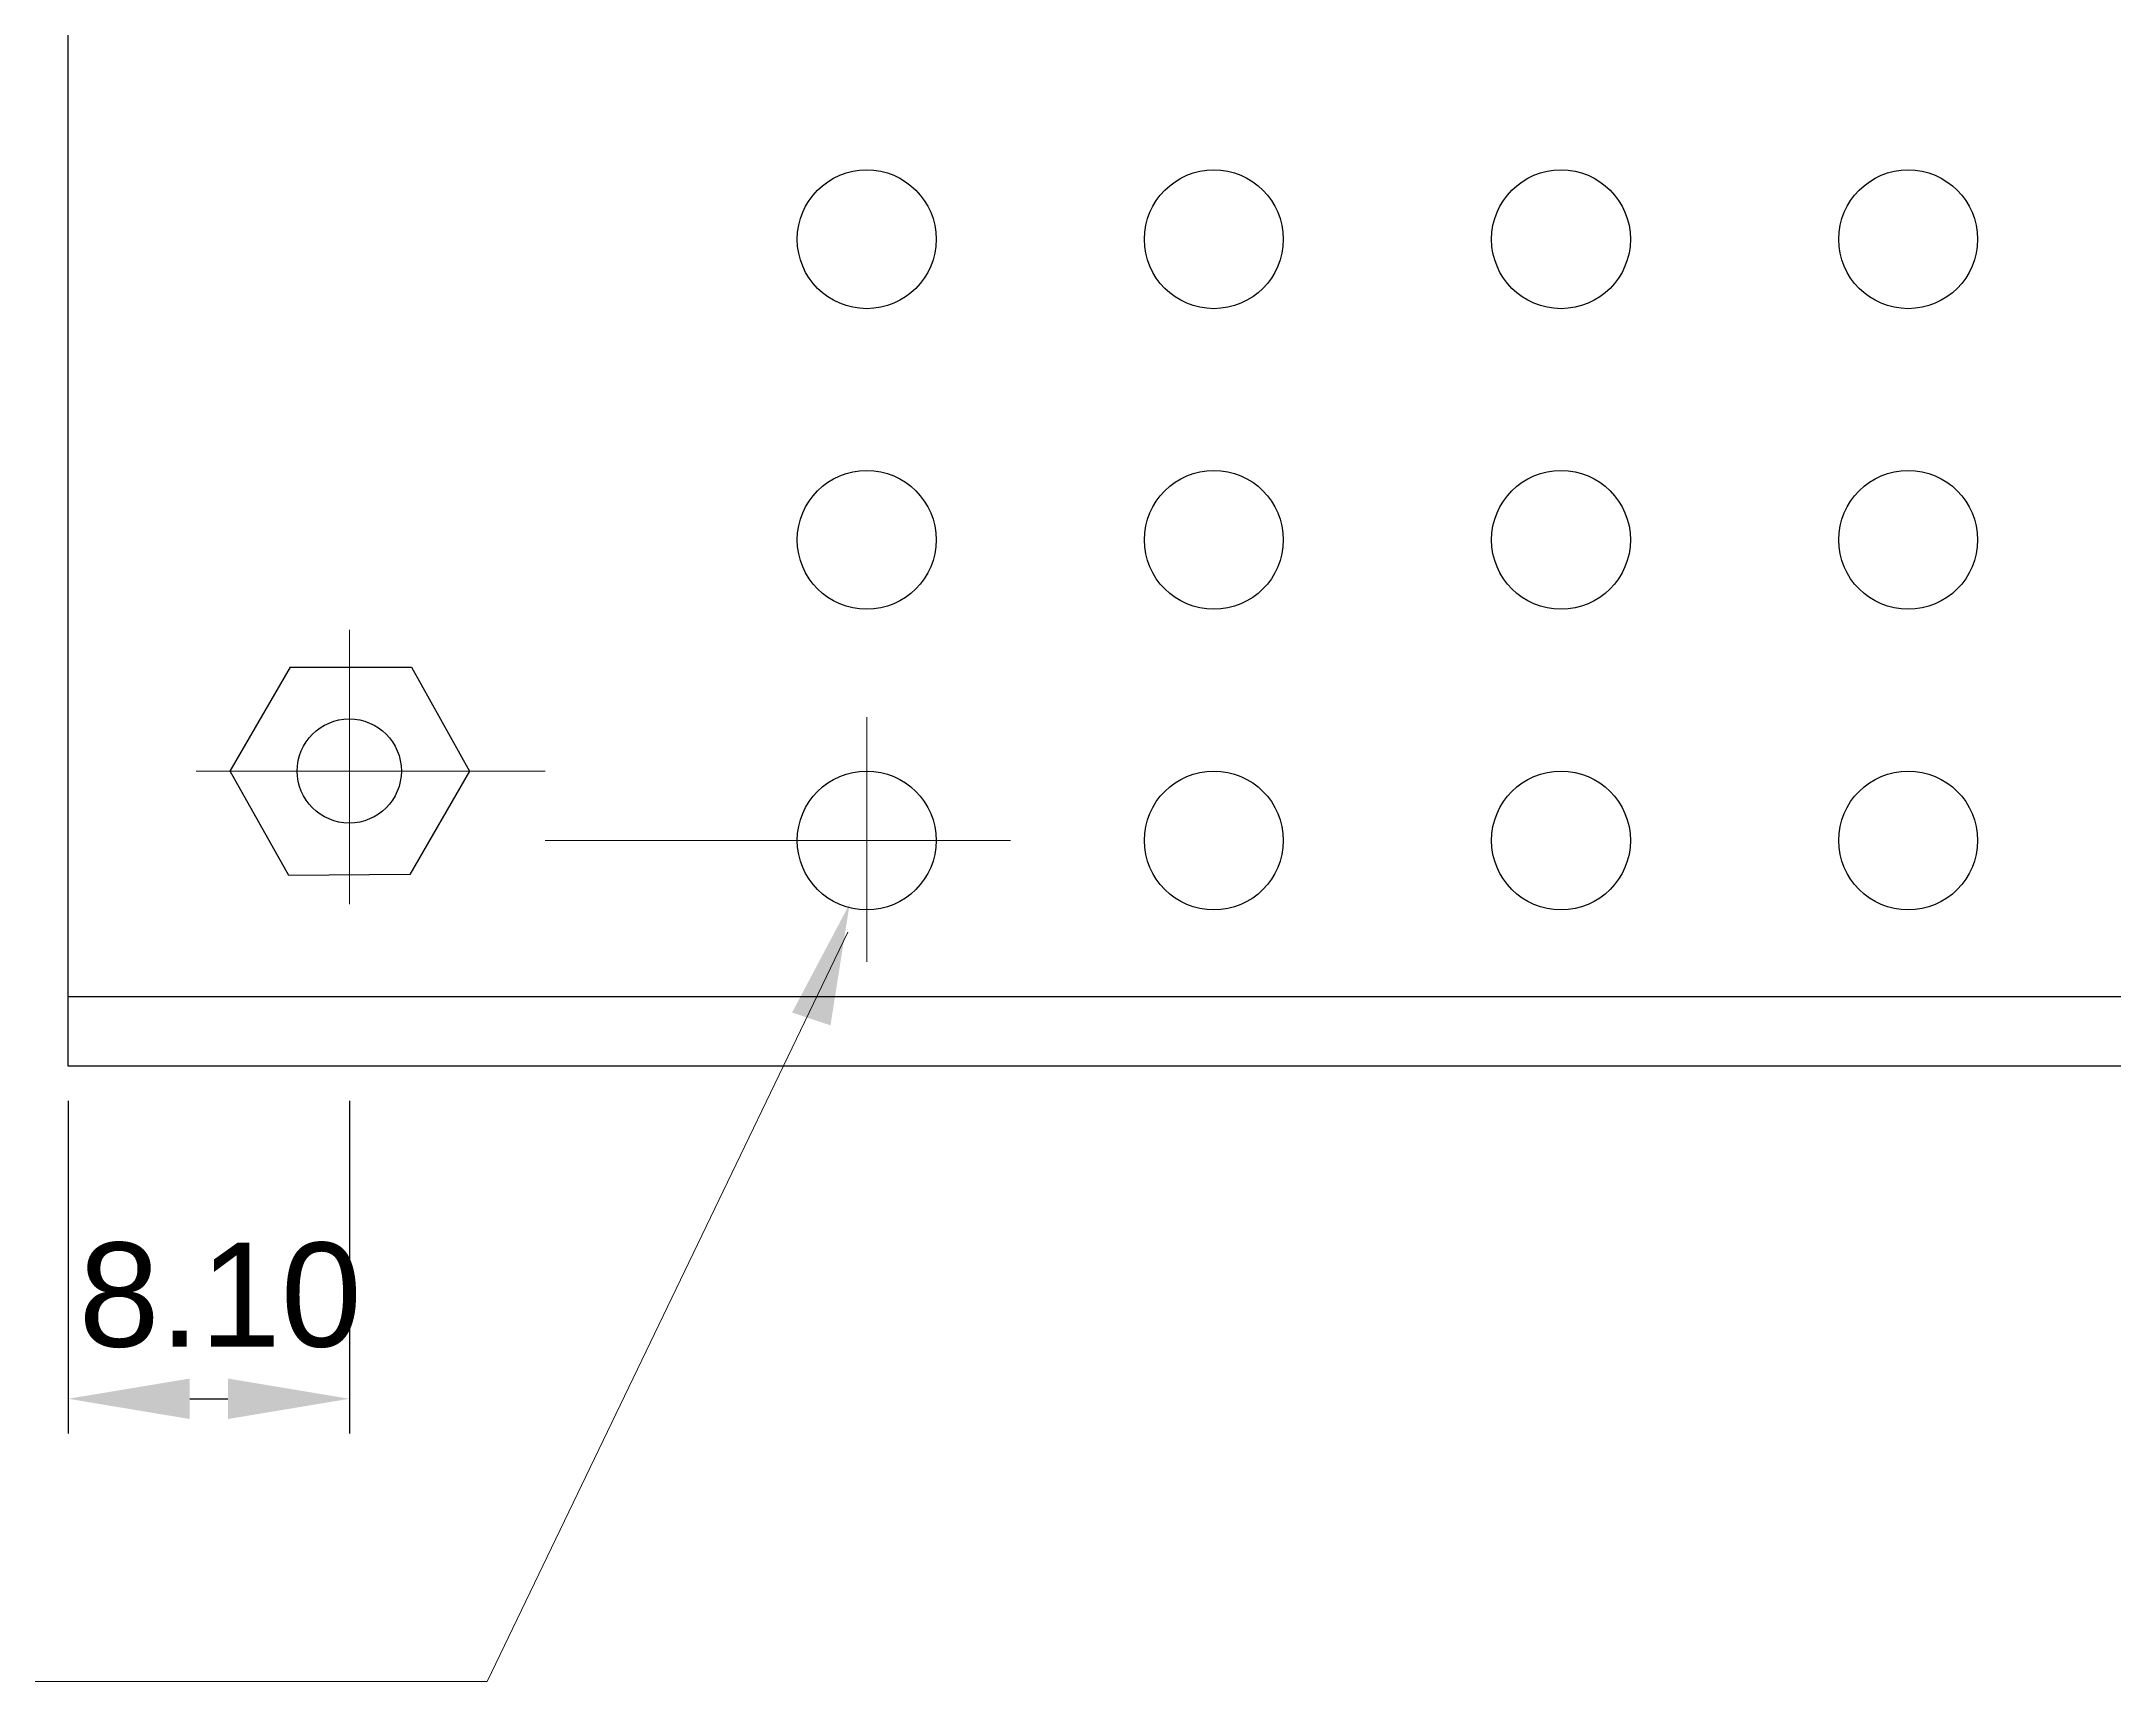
# Model space of a CAD drawing. Extents: x 20 to 965, y 10 to 705.
# Drawn here: x 358.3 to 418, y 608.8 to 656 of the extents above; entities that cross this region are included whole.
import ezdxf

# ---------------------------------------------------------------- set-up
doc = ezdxf.new("R2010")
doc.units = 0
doc.header["$MEASUREMENT"] = 0
doc.layers.get('0').update_dxf_attribs({"linetype": 'CONTINUOUS'})
doc.layers.get('DEFPOINTS').update_dxf_attribs({"linetype": 'CONTINUOUS'})
doc.layers.add('DIM', color=1, linetype='CONTINUOUS', lineweight=13)
doc.layers.add('EMNE', color=3, linetype='CONTINUOUS', lineweight=30)
doc.styles.get("Standard").update_dxf_attribs({"font": ''})
doc.styles.get('Standard').set_extended_font_data('Arial')
doc.dimstyles.get("Standard").update_dxf_attribs({"dimtxt": 0.18, "dimasz": 0.18, "dimexe": 0.18, "dimexo": 0.0625, "dimgap": 0.09, "dimtad": 0, "dimtih": 1, "dimtoh": 1, "dimdec": 4, "dimzin": 0, "dimdsep": 46, "dimtxsty": 'Standard', "dimcen": 0.09, "dimadec": 0, "dimazin": 0, "dimtfac": 1, "dimtdec": 4, "dimtofl": 0, "dimtmove": 0, "dimatfit": 3, "dimfxl": 0, "dimtolj": 1, "dimtzin": 0, "dimarcsym": 0})

# ---------------------------------------------------------------- blocks, each defined once
blk = doc.blocks.new('*D3')
at = {"color": 0, "linetype": 'ByBlock'}
for p, q in [((305.074, 647.177), (305.074, 637.593)), ((313.174, 647.177), (313.174, 637.593)), ((308.574, 638.593), (309.674, 638.593))]:
    blk.add_line(p, q, dxfattribs=at)
for points in [[(308.574, 638.009), (308.574, 639.176), (305.074, 638.593)], [(309.674, 638.009), (309.674, 639.176), (313.174, 638.593)]]:
    blk.add_solid(points, dxfattribs=at)
at = {"layer": 'DEFPOINTS', "color": 0, "linetype": 'ByBlock'}
for p in [(305.074, 648.177), (313.174, 648.177), (313.174, 638.593)]:
    blk.add_point(p, dxfattribs=at)
at = {"color": 0, "linetype": 'ByBlock'}
blk.add_text('8.10', height=3, dxfattribs=at).set_placement((305.374, 640.093))
blk = doc.blocks.new('*D6')
at = {"color": 0, "linetype": 'ByBlock'}
for p, q in [((304.07, 626.68), (293.217, 626.68)), ((294.217, 621.68), (294.217, 623.18)), ((304.07, 618.18), (293.217, 618.18))]:
    blk.add_line(p, q, dxfattribs=at)
for points in [[(294.801, 623.18), (293.634, 623.18), (294.217, 626.68)], [(294.801, 621.68), (293.634, 621.68), (294.217, 618.18)]]:
    blk.add_solid(points, dxfattribs=at)
at = {"layer": 'DEFPOINTS', "color": 0, "linetype": 'ByBlock'}
for p in [(294.217, 626.68), (305.07, 626.68), (305.07, 618.18)]:
    blk.add_point(p, dxfattribs=at)
at = {"color": 0, "linetype": 'ByBlock'}
blk.add_text('8.50', height=3, rotation=90, dxfattribs=at).set_placement((292.717, 618.18))
blk = doc.blocks.new('*D7')
at = {"color": 0, "linetype": 'ByBlock'}
for p, q in [((304.07, 653.68), (287.473, 653.68)), ((288.473, 621.68), (288.473, 650.18)), ((304.07, 618.18), (287.473, 618.18))]:
    blk.add_line(p, q, dxfattribs=at)
for points in [[(289.056, 650.18), (287.889, 650.18), (288.473, 653.68)], [(289.056, 621.68), (287.889, 621.68), (288.473, 618.18)]]:
    blk.add_solid(points, dxfattribs=at)
at = {"layer": 'DEFPOINTS', "color": 0, "linetype": 'ByBlock'}
for p in [(288.473, 653.68), (305.07, 653.68), (305.07, 618.18)]:
    blk.add_point(p, dxfattribs=at)
at = {"color": 0, "linetype": 'ByBlock'}
blk.add_text('35.50', height=3, rotation=90, dxfattribs=at).set_placement((286.973, 630.18))

msp = doc.modelspace()

# ---------------------------------------------------------------- linework, layer by layer
at = {"layer": 'DIM', "color": 1, "linetype": 'Continuous'}
for p, q in [((367.17642, 639.09086), (367.17642, 631.19432)), ((372.81442, 635.02561), (362.76117, 635.02561))]:
    msp.add_line(p, q, dxfattribs=at)
at = {"layer": 'DIM', "color": 1}
for p, q in [((382.07412, 629.52671), (382.07412, 636.57671)), ((372.81442, 633.02561), (386.21412, 633.02561))]:
    msp.add_line(p, q, dxfattribs=at)
at = {"layer": 'DIM'}
for p, q in [((381.53412, 630.38671), (371.14412, 608.79671)), ((371.14412, 608.79671), (296.81412, 608.79671))]:
    msp.add_line(p, q, dxfattribs=at)
at = {"layer": 'DIM', "linetype": 'ByBlock'}
msp.add_solid([(379.92466, 628.06918), (381.0315, 627.70038), (381.5845, 631.2053)], dxfattribs=at)
at = {"layer": 'EMNE', "linetype": 'Continuous'}
msp.add_line((359.07412, 626.52671), (359.07412, 668.52671), dxfattribs=at)
at = {"layer": 'EMNE'}
for p, q in [((363.73412, 635.02671), (365.47412, 638.01671)), ((365.44412, 638.01671), (368.96412, 638.01671)), ((368.96412, 638.01671), (370.63412, 635.02671)), ((365.42412, 632.01671), (363.73412, 635.02671)), ((370.63412, 635.02671), (368.91412, 632.04671)), ((368.91412, 632.04671), (365.42412, 632.01671)), ((817.07412, 628.52671), (359.07412, 628.52671)), ((819.07412, 626.52671), (359.07412, 626.52671))]:
    msp.add_line(p, q, dxfattribs=at)
at = {"layer": 'EMNE', "linetype": 'Continuous'}
for centre, radius in [((382.07412, 650.34671), 2), ((392.07412, 650.34671), 2), ((402.07412, 650.34671), 2), ((412.07412, 650.34671), 2), ((382.07412, 641.68671), 2), ((392.07412, 641.68671), 2), ((402.07412, 641.68671), 2), ((412.07412, 641.68671), 2), ((367.17045, 635.0278), 1.5), ((382.07412, 633.02671), 2), ((392.07412, 633.02671), 2), ((402.07412, 633.02671), 2), ((412.07412, 633.02671), 2)]:
    msp.add_circle(centre, radius, dxfattribs=at)

# ---------------------------------------------------------------- dimensions: what is measured, and where the dimension line sits
at = {"layer": 'DIM'}
for base, p2, picture, middle in [((342.47266, 662.03), (359.07, 662.03), '*D7', (339.47266, 644.28)), ((348.2172, 635.03), (359.07, 635.03), '*D6', (345.2172, 630.78))]:
    dim = msp.add_linear_dim(base=base, p1=(359.07, 626.53), p2=p2, angle=90, dimstyle='Standard', dxfattribs=at)
    dim.commit()
    dim.dimension.update_dxf_attribs({"geometry": picture, "text_midpoint": middle, "insert": (54, 8.35)})
at = {"layer": 'DIM', "linetype": 'Continuous'}
dim = msp.add_linear_dim(base=(367.17412, 616.94262), p1=(359.07412, 626.52671), p2=(367.17412, 626.52671), dimstyle='Standard', dxfattribs=at)
dim.commit()
dim.dimension.update_dxf_attribs({"geometry": '*D3', "text_midpoint": (363.12412, 619.94262), "insert": (54, -21.65)})

doc.saveas('drawing.dxf')
